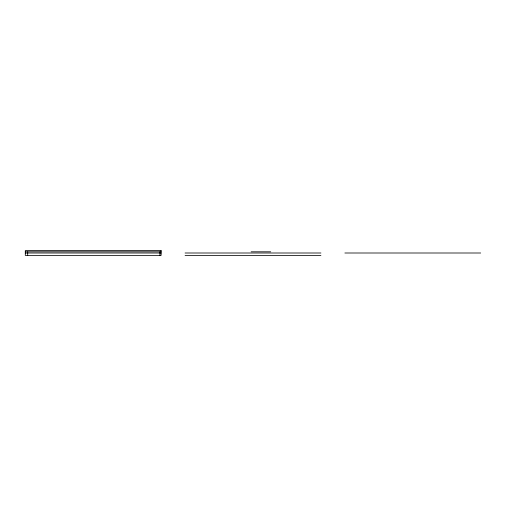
<?xml version="1.0" encoding="UTF-8"?>
<svg xmlns="http://www.w3.org/2000/svg" width="506" height="506" viewBox="0 0 506 506"><rect width="100%" height="100%" fill="white"/><g stroke="black" fill="none" stroke-linecap="round" stroke-linejoin="round"><path stroke-width="0.76" d="M25.3 251.805L161.123 251.805M251.134 251.805L270.735 251.805M25.3 253L161.123 253M185.088 253L320.912 253M344.877 253L480.687 253M185.088 255.397L320.912 255.397M159.921 251.805L159.921 255.397M27.697 251.805L27.697 255.397M161.123 250.603L25.3 250.603L25.3 255.397L161.11 255.397L161.123 250.603"/></g></svg>
